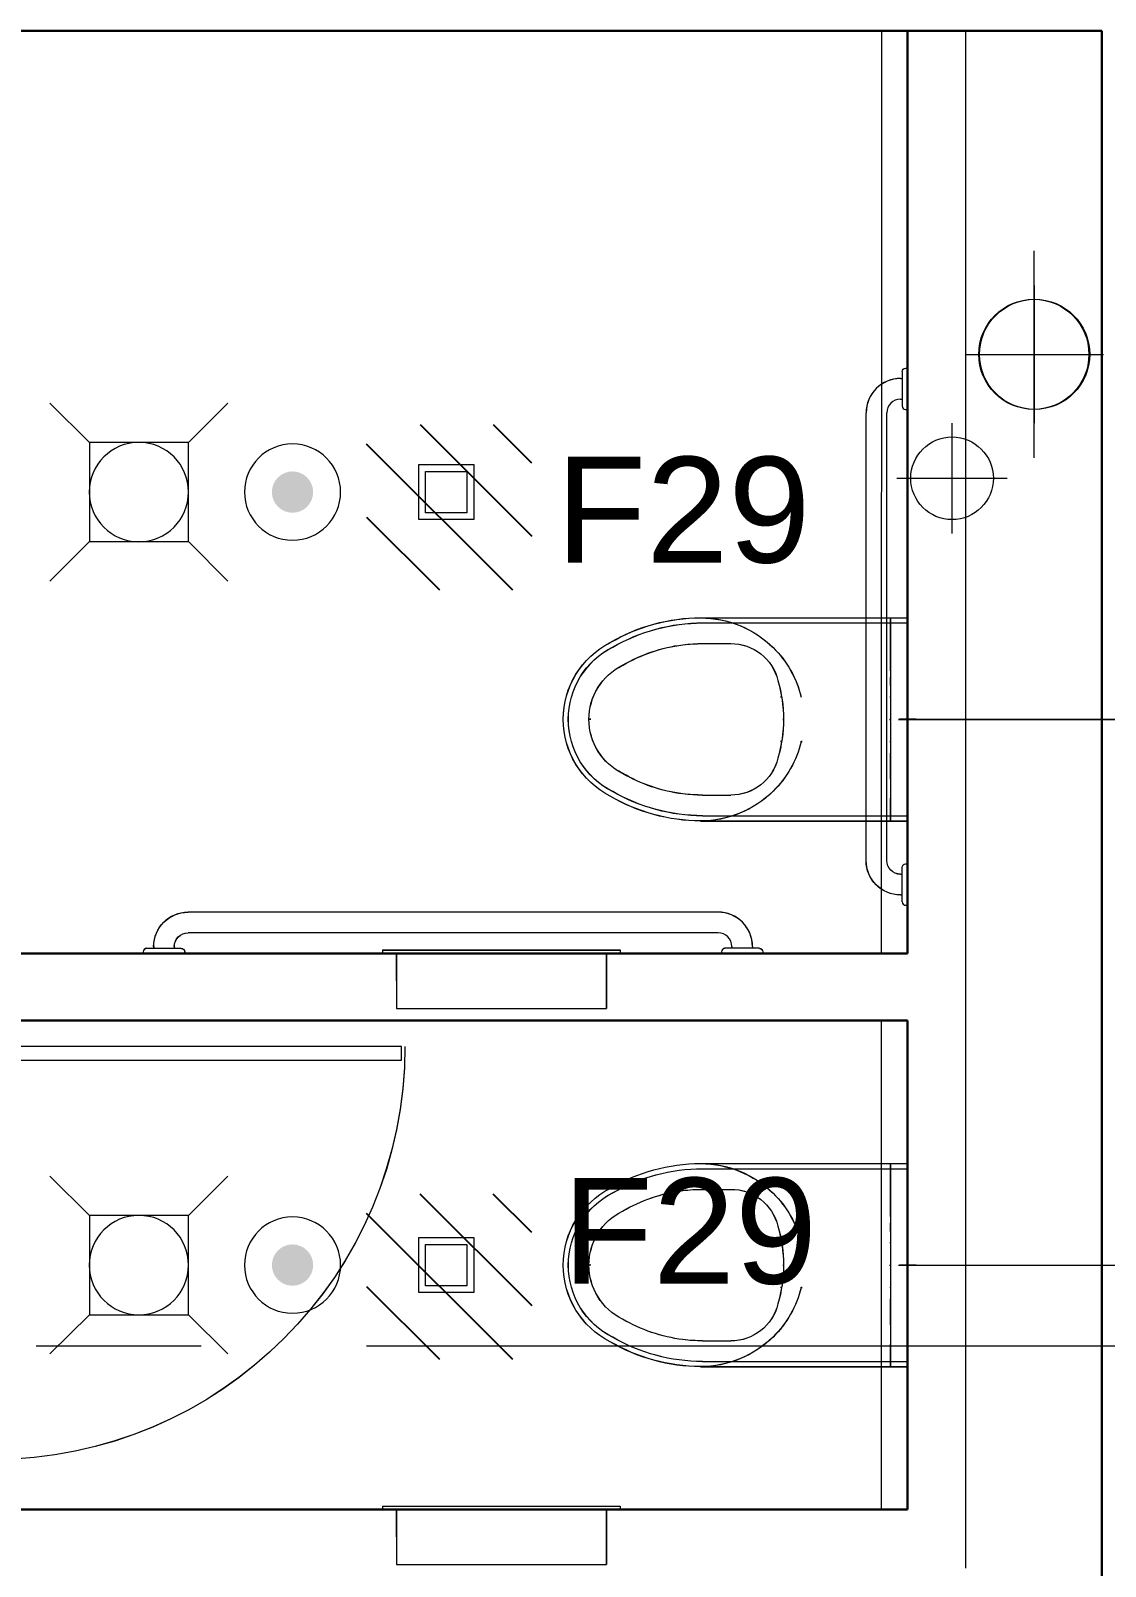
# Model space of a CAD drawing. Header units: inches. Extents: x -26575 to 27, y -11337 to 2257.
# Drawn here: x -21893 to -21814.9, y 651.2 to 762.7 of the extents above; entities that cross this region are included whole.
import ezdxf

# ---------------------------------------------------------------- set-up
doc = ezdxf.new("R2010")
doc.units = ezdxf.units.IN
doc.header["$LTSCALE"] = 48
doc.header["$MEASUREMENT"] = 0
for name, pattern in [('A106$0$CENTER', [2, 1.25, -0.25, 0.25, -0.25]), ('A106$0$DGN Style 4', [381.581252, 190.671456, -95.335728, 0.238339, -95.335728]), ('A112$0$CENTER', [2, 1.25, -0.25, 0.25, -0.25])]:
    doc.linetypes.add(name, pattern=pattern)
for name, color, linetype in [('A106$0$A-DOOR', 8, 'Continuous'), ('A106$0$A-FLOR-PFIX', 8, 'Continuous'), ('A106$0$A-FLOR-SLEEVE', 8, 'Continuous'), ('A106$0$A-FLOR-SPCL', 8, 'Continuous'), ('A106$0$A-GRID-GRDP0-15', 8, 'Continuous'), ('A106$0$A-WALL-FULL-INTR', 8, 'Continuous'), ('A106$0$Level 30', 8, 'Continuous'), ('A112$0$A-DOOR', 8, 'Continuous'), ('A112$0$A-FLOR-PFIX', 8, 'Continuous'), ('A112$0$A-FLOR-SLEEVE', 8, 'Continuous'), ('A112$0$A-FLOR-SPCL', 8, 'Continuous'), ('A112$0$A-GRID-GRDP0-15', 8, 'Continuous'), ('A112$0$A-WALL-FULL-INTR', 8, 'Continuous'), ('A112$0$Level 30', 8, 'Continuous'), ('A612$0$A-CLNG-AVDC', 8, 'Continuous'), ('A612$0$A-CLNG-LITE', 3, 'Continuous'), ('A612$0$A-CLNG-MECH-RTRN', 8, 'Continuous'), ('A612$0$A-FLOR-SLEEVE', 8, 'Continuous'), ('E-Emer-lite', 1, 'Continuous'), ('E-TEXT', 6, 'Continuous'), ('XREF', 7, 'Continuous')]:
    doc.layers.add(name, color=color, linetype=linetype)
doc.styles.add('M08', font='arial.ttf', dxfattribs={"height": 7.68})

# ---------------------------------------------------------------- blocks, each defined once
blk = doc.blocks.new('A106$0$AFWALL')
at = {"layer": 'A106$0$A-FLOR-PFIX', "linetype": 'Continuous', "lineweight": 13}
for p, q in [((0, 7), (0, 7.38)), ((1.23, 7.38), (0, 7.38)), ((0, 7.38), (0, 5.92)), ((14.88, 7), (0, 7)), ((0, 7), (0, 0)), ((1.23, 3.52), (1.23, 7.38)), ((15.02, 7.38), (1.23, 7.38)), ((1.23, 7.38), (1.23, 5.73)), ((0, 5.92), (0, 5.64)), ((0, 5.64), (0, 5.1)), ((1.23, 5.73), (1.23, 5.48)), ((0, 5.1), (0, 4.4)), ((1.23, 5.48), (1.23, 4.99)), ((1.23, 4.99), (1.23, 4.35)), ((14.88, 5.5), (12.83, 5.5)), ((0, 4.4), (0, 3.11)), ((1.23, 4.35), (1.23, 3.07)), ((1.23, 3.52), (1.23, 3.28)), ((0, 2.92), (0, 3.11)), ((0, 2.74), (0, 2.92)), ((0, 2.59), (0, 2.74)), ((0, 2.59), (0, 1.85)), ((1.23, 3.28), (1.23, 2.6)), ((1.23, 2.84), (1.23, 3.07)), ((1.23, 2.63), (1.23, 2.84)), ((1.23, 2.45), (1.23, 2.63)), ((1.23, 2.6), (1.23, 1.62)), ((1.23, 2.45), (1.23, 1.75)), ((0, 1.85), (0, 0.96)), ((1.23, 1.75), (1.23, 0.91)), ((1.23, 1.62), (1.23, 1.59)), ((1.23, 1.59), (1.23, 1.5)), ((1.23, 1.5), (1.23, 1.35)), ((1.23, 1.35), (1.23, 0.92)), ((9.14, 1.62), (9.21, 1.62)), ((-0.64, 0), (0.57, 0)), ((0, 0.96), (0, 0)), ((0, -7), (0, 0)), ((0, 0), (0, -0.96)), ((0.64, 0), (0, 0)), ((1.23, 0.92), (1.23, 0.47)), ((1.23, 0.91), (1.23, 0)), ((1.23, 0.47), (1.23, 0)), ((1.23, 0), (1.23, -0.47)), ((1.23, 0), (1.23, -0.91)), ((1.29, 0), (1.23, 0)), ((8.95, 0), (8.94, 0)), ((8.94, 0), (9, 0)), ((9.05, 0), (8.95, 0)), ((22.99, 0), (23.05, 0)), ((23.05, 0), (23.09, 0)), ((23.09, 0), (23.12, 0)), ((23.12, 0), (23.13, 0)), ((0, -0.96), (0, -1.85)), ((1.23, -0.47), (1.23, -0.92)), ((1.23, -0.91), (1.23, -1.75)), ((1.23, -0.92), (1.23, -1.35)), ((0, -1.85), (0, -2.59)), ((1.23, -1.35), (1.23, -1.5)), ((1.23, -1.5), (1.23, -1.59)), ((1.23, -1.59), (1.23, -1.62)), ((1.23, -1.62), (1.23, -2.6)), ((1.23, -1.75), (1.23, -2.45)), ((7.67, -1.62), (7.66, -1.62)), ((7.66, -1.62), (7.71, -1.62)), ((7.76, -1.62), (7.67, -1.62)), ((9.14, -1.62), (9.21, -1.62)), ((0, -2.74), (0, -2.59)), ((0, -2.92), (0, -2.74)), ((0, -3.11), (0, -2.92)), ((0, -4.4), (0, -3.11)), ((1.23, -2.63), (1.23, -2.45)), ((1.23, -2.6), (1.23, -3.28)), ((1.23, -2.84), (1.23, -2.63)), ((1.23, -3.07), (1.23, -2.84)), ((1.23, -4.35), (1.23, -3.07)), ((1.23, -3.28), (1.23, -3.52)), ((0, -4.4), (0, -5.1)), ((1.23, -3.52), (1.23, -7.38)), ((1.23, -4.35), (1.23, -4.99)), ((0, -5.1), (0, -5.64)), ((1.23, -4.99), (1.23, -5.48)), ((1.23, -5.48), (1.23, -5.73)), ((14.88, -5.5), (12.83, -5.5)), ((0, -5.64), (0, -5.92)), ((0, -7.38), (0, -5.92)), ((1.23, -7.38), (1.23, -5.73)), ((0, -7), (0, -7.38)), ((14.88, -7), (0, -7)), ((1.23, -7.38), (0, -7.38)), ((15.02, -7.38), (1.23, -7.38))]:
    blk.add_line(p, q, dxfattribs=at)
for centre, radius, start, end in [((15.04, -0.17), 7.54, 90.1427, 134.4461), ((14.88, -6), 13, 59.8405, 90), ((14.88, -6), 13, 59.8406, 90.0001), ((14.95, -5.73), 13.11, 59.5714, 89.6853), ((15.04, -0.17), 7.54, 134.4461, 166.2742), ((12.81, 2), 3.5, 89.6441, 166.4342), ((14.88, -6), 11.5, 82.8545, 90), ((14.88, -6), 11.5, 59.6174, 82.8545), ((18.75, 0), 5.88, 0, 63.119), ((18.75, 0), 6.25, 0, 63.0198), ((18.75, 0), 4.38, 0, 63.6571), ((19, 0), 10, 163.6146, 180), ((19, 0), 10, 180, 196.3854), ((18.75, 0), 4.38, 296.3429, 0), ((18.75, 0), 5.88, 296.881, 0), ((18.75, 0), 6.25, 296.9802, 0), ((15.04, 0.16), 7.54, 193.7258, 225.5539), ((12.81, -2), 3.5, 193.5658, 270.3559), ((14.88, 6), 11.5, 277.1455, 300.3826), ((15.04, 0.16), 7.54, 225.5539, 269.8573), ((14.88, 6), 13, 269.9999, 300.1594), ((14.88, 6), 13, 270, 300.1595), ((14.88, 6), 11.5, 270, 277.1455), ((14.95, 5.73), 13.11, 270.3147, 300.4286)]:
    blk.add_arc(centre, radius, start, end, dxfattribs=at)
for p in [(1.23, 1.62), (0, 0), (1.23, 0), (1.23, -1.62)]:
    blk.add_point(p, dxfattribs=at)
blk = doc.blocks.new('A106$0$AFWALL_2')
at = {"layer": 'A106$0$A-FLOR-PFIX', "linetype": 'Continuous', "lineweight": 13}
for p, q in [((0, 7), (0, 7.38)), ((1.23, 7.38), (0, 7.38)), ((0, 7.38), (0, 5.92)), ((14.88, 7), (0, 7)), ((0, 7), (0, 0)), ((1.23, 3.52), (1.23, 7.38)), ((15.02, 7.38), (1.23, 7.38)), ((1.23, 7.38), (1.23, 5.73)), ((0, 5.92), (0, 5.64)), ((0, 5.64), (0, 5.1)), ((1.23, 5.73), (1.23, 5.48)), ((0, 5.1), (0, 4.4)), ((1.23, 5.48), (1.23, 4.99)), ((1.23, 4.99), (1.23, 4.35)), ((14.88, 5.5), (12.83, 5.5)), ((0, 4.4), (0, 3.11)), ((1.23, 4.35), (1.23, 3.07)), ((1.23, 3.52), (1.23, 3.28)), ((0, 2.92), (0, 3.11)), ((0, 2.74), (0, 2.92)), ((0, 2.59), (0, 2.74)), ((0, 2.59), (0, 1.85)), ((1.23, 3.28), (1.23, 2.6)), ((1.23, 2.84), (1.23, 3.07)), ((1.23, 2.63), (1.23, 2.84)), ((1.23, 2.45), (1.23, 2.63)), ((1.23, 2.6), (1.23, 1.62)), ((1.23, 2.45), (1.23, 1.75)), ((0, 1.85), (0, 0.96)), ((1.23, 1.75), (1.23, 0.91)), ((1.23, 1.62), (1.23, 1.59)), ((1.23, 1.59), (1.23, 1.5)), ((1.23, 1.5), (1.23, 1.35)), ((1.23, 1.35), (1.23, 0.92)), ((9.14, 1.62), (9.21, 1.62)), ((-0.64, 0), (0.57, 0)), ((0, 0.96), (0, 0)), ((0, -7), (0, 0)), ((0, 0), (0, -0.96)), ((0.64, 0), (0, 0)), ((1.23, 0.92), (1.23, 0.47)), ((1.23, 0.91), (1.23, 0)), ((1.23, 0.47), (1.23, 0)), ((1.23, 0), (1.23, -0.47)), ((1.23, 0), (1.23, -0.91)), ((1.29, 0), (1.23, 0)), ((8.95, 0), (8.94, 0)), ((8.94, 0), (9, 0)), ((9.05, 0), (8.95, 0)), ((22.99, 0), (23.05, 0)), ((23.05, 0), (23.09, 0)), ((23.09, 0), (23.12, 0)), ((23.12, 0), (23.13, 0)), ((0, -0.96), (0, -1.85)), ((1.23, -0.47), (1.23, -0.92)), ((1.23, -0.91), (1.23, -1.75)), ((1.23, -0.92), (1.23, -1.35)), ((0, -1.85), (0, -2.59)), ((1.23, -1.35), (1.23, -1.5)), ((1.23, -1.5), (1.23, -1.59)), ((1.23, -1.59), (1.23, -1.62)), ((1.23, -1.62), (1.23, -2.6)), ((1.23, -1.75), (1.23, -2.45)), ((7.67, -1.62), (7.66, -1.62)), ((7.66, -1.62), (7.71, -1.62)), ((7.76, -1.62), (7.67, -1.62)), ((9.14, -1.62), (9.21, -1.62)), ((0, -2.74), (0, -2.59)), ((0, -2.92), (0, -2.74)), ((0, -3.11), (0, -2.92)), ((0, -4.4), (0, -3.11)), ((1.23, -2.63), (1.23, -2.45)), ((1.23, -2.6), (1.23, -3.28)), ((1.23, -2.84), (1.23, -2.63)), ((1.23, -3.07), (1.23, -2.84)), ((1.23, -4.35), (1.23, -3.07)), ((1.23, -3.28), (1.23, -3.52)), ((0, -4.4), (0, -5.1)), ((1.23, -3.52), (1.23, -7.38)), ((1.23, -4.35), (1.23, -4.99)), ((0, -5.1), (0, -5.64)), ((1.23, -4.99), (1.23, -5.48)), ((1.23, -5.48), (1.23, -5.73)), ((14.88, -5.5), (12.83, -5.5)), ((0, -5.64), (0, -5.92)), ((0, -7.38), (0, -5.92)), ((1.23, -7.38), (1.23, -5.73)), ((0, -7), (0, -7.38)), ((14.88, -7), (0, -7)), ((1.23, -7.38), (0, -7.38)), ((15.02, -7.38), (1.23, -7.38))]:
    blk.add_line(p, q, dxfattribs=at)
for centre, radius, start, end in [((15.04, -0.17), 7.54, 90.1427, 134.4461), ((14.88, -6), 13, 59.8405, 90), ((14.88, -6), 13, 59.8406, 90.0001), ((14.95, -5.73), 13.11, 59.5714, 89.6853), ((15.04, -0.17), 7.54, 134.4461, 166.2742), ((12.81, 2), 3.5, 89.6441, 166.4342), ((14.88, -6), 11.5, 82.8545, 90), ((14.88, -6), 11.5, 59.6174, 82.8545), ((18.75, 0), 5.88, 0, 63.119), ((18.75, 0), 6.25, 0, 63.0198), ((18.75, 0), 4.38, 0, 63.6571), ((19, 0), 10, 163.6146, 180), ((19, 0), 10, 180, 196.3854), ((18.75, 0), 4.38, 296.3429, 0), ((18.75, 0), 5.88, 296.881, 0), ((18.75, 0), 6.25, 296.9802, 0), ((15.04, 0.16), 7.54, 193.7258, 225.5539), ((12.81, -2), 3.5, 193.5658, 270.3559), ((14.88, 6), 11.5, 277.1455, 300.3826), ((15.04, 0.16), 7.54, 225.5539, 269.8573), ((14.88, 6), 13, 269.9999, 300.1594), ((14.88, 6), 13, 270, 300.1595), ((14.88, 6), 11.5, 270, 277.1455), ((14.95, 5.73), 13.11, 270.3147, 300.4286)]:
    blk.add_arc(centre, radius, start, end, dxfattribs=at)
for p in [(1.23, 1.62), (0, 0), (1.23, 0), (1.23, -1.62)]:
    blk.add_point(p, dxfattribs=at)
blk = doc.blocks.new('*U392')
at = {"layer": 'A106$0$A-FLOR-SPCL', "linetype": 'Continuous', "lineweight": 13}
for p, q in [((-8.63, 0.75), (-8.63, 0.5)), ((8.63, 0.75), (-8.63, 0.75)), ((8.63, 0.5), (-8.63, 0.5)), ((-7.63, 0.5), (-7.63, -3.5)), ((7.63, 0.5), (7.62, -3.5)), ((8.63, 0.75), (8.63, 0.5)), ((7.62, -3.5), (-7.63, -3.5))]:
    blk.add_line(p, q, dxfattribs=at)
blk = doc.blocks.new('*U395')
at = {"layer": 'A106$0$A-FLOR-SPCL', "linetype": 'Continuous', "lineweight": 13}
for p, q in [((-8.63, 0.75), (-8.63, 0.5)), ((8.63, 0.75), (-8.63, 0.75)), ((8.63, 0.5), (-8.63, 0.5)), ((-7.63, 0.5), (-7.63, -3.5)), ((7.63, 0.5), (7.62, -3.5)), ((8.63, 0.75), (8.63, 0.5)), ((7.62, -3.5), (-7.63, -3.5))]:
    blk.add_line(p, q, dxfattribs=at)
blk = doc.blocks.new('A106$0$GBPL02_1')
at = {"layer": 'A106$0$Level 30', "linetype": 'Continuous', "lineweight": 0}
for p, q in [((1.75, 3), (40.25, 3)), ((1.75, 1.5), (40.25, 1.5)), ((-1.5, 0.12), (-1.5, 0)), ((-1.25, 0.38), (1.25, 0.38)), ((-0.75, 0.5), (-0.75, 0.38)), ((0.75, 0.5), (0.75, 0.37)), ((1.5, 0.12), (1.5, 0)), ((40.5, 0.12), (40.5, 0)), ((43.25, 0.38), (40.75, 0.38)), ((41.26, 0.5), (41.25, 0.38)), ((42.75, 0.5), (42.75, 0.38)), ((43.51, 0.12), (43.51, 0))]:
    blk.add_line(p, q, dxfattribs=at)
at = {"layer": 'A106$0$Level 30', "linetype": 'Continuous', "lineweight": 0, "extrusion": (0, 0, -1)}
for centre, radius, start, end in [((-1.75, 0.5), 2.5, 360, 90), ((-1.75, 0.5), 1, 360, 90), ((-1.25, 0.12), 0.25, 90, 180), ((-43.26, 0.12), 0.25, 90, 180)]:
    blk.add_arc(centre, radius, start, end, dxfattribs=at)
at = {"layer": 'A106$0$Level 30', "linetype": 'Continuous', "lineweight": 0}
for centre, radius, start, end in [((40.25, 0.5), 2.5, 0, 90), ((40.25, 0.5), 1, 0, 90), ((-1.25, 0.12), 0.25, 90, 180), ((40.75, 0.12), 0.25, 90, 180)]:
    blk.add_arc(centre, radius, start, end, dxfattribs=at)
blk.add_point((0, 0), dxfattribs=at)
blk = doc.blocks.new('A106$0$GBPL01_1')
at = {"layer": 'A106$0$A-FLOR-SPCL', "linetype": 'Continuous', "lineweight": 0}
for p, q in [((0.13, 37.5), (0, 37.5)), ((0.38, 37.25), (0.38, 34.75)), ((0.5, 36.75), (0.38, 36.75)), ((0.5, 35.25), (0.38, 35.25)), ((0.12, 34.5), (0, 34.5)), ((1.5, 1.75), (1.5, 34.25)), ((3, 1.75), (3, 34.25)), ((0.12, 1.5), (0, 1.5)), ((0.38, -1.25), (0.38, 1.25)), ((0.5, 0.75), (0.38, 0.75)), ((0.5, -0.75), (0.38, -0.75)), ((0.12, -1.5), (0, -1.5))]:
    blk.add_line(p, q, dxfattribs=at)
for centre, radius, start, end in [((0.13, 37.25), 0.25, 0, 90), ((0.13, 1.25), 0.25, 0, 90), ((0.5, 1.75), 1, 270, 0), ((0.5, 1.75), 2.5, 270, 0)]:
    blk.add_arc(centre, radius, start, end, dxfattribs=at)
at = {"layer": 'A106$0$A-FLOR-SPCL', "linetype": 'Continuous', "lineweight": 0, "extrusion": (0, 0, -1)}
for centre, radius, start, end in [((-0.5, 34.25), 2.5, 90, 180), ((-0.13, 34.75), 0.25, 180, 270), ((-0.5, 34.25), 1, 90, 180), ((-0.13, -1.25), 0.25, 180, 270)]:
    blk.add_arc(centre, radius, start, end, dxfattribs=at)
at = {"layer": 'A106$0$A-FLOR-SPCL', "linetype": 'Continuous', "lineweight": 0}
blk.add_point((0, 0), dxfattribs=at)
blk = doc.blocks.new('A106$0$GBPL02_3')
at = {"layer": 'A106$0$A-FLOR-SPCL', "linetype": 'Continuous', "lineweight": 0}
for p, q in [((1.75, 3), (40.25, 3)), ((1.75, 1.5), (40.25, 1.5)), ((-1.5, 0.12), (-1.5, 0)), ((-1.25, 0.38), (1.25, 0.38)), ((-0.75, 0.5), (-0.75, 0.38)), ((0.75, 0.5), (0.75, 0.37)), ((1.5, 0.12), (1.5, 0)), ((40.5, 0.12), (40.5, 0)), ((43.25, 0.38), (40.75, 0.38)), ((41.26, 0.5), (41.25, 0.38)), ((42.75, 0.5), (42.75, 0.38)), ((43.51, 0.12), (43.51, 0))]:
    blk.add_line(p, q, dxfattribs=at)
at = {"layer": 'A106$0$A-FLOR-SPCL', "linetype": 'Continuous', "lineweight": 0, "extrusion": (0, 0, -1)}
for centre, radius, start, end in [((-1.75, 0.5), 2.5, 360, 90), ((-1.75, 0.5), 1, 360, 90), ((-1.25, 0.12), 0.25, 90, 180), ((-43.26, 0.12), 0.25, 90, 180)]:
    blk.add_arc(centre, radius, start, end, dxfattribs=at)
at = {"layer": 'A106$0$A-FLOR-SPCL', "linetype": 'Continuous', "lineweight": 0}
for centre, radius, start, end in [((40.25, 0.5), 2.5, 0, 90), ((40.25, 0.5), 1, 0, 90), ((-1.25, 0.12), 0.25, 90, 180), ((40.75, 0.12), 0.25, 90, 180)]:
    blk.add_arc(centre, radius, start, end, dxfattribs=at)
blk.add_point((0, 0), dxfattribs=at)
blk = doc.blocks.new('*U385')
at = {"layer": 'A106$0$A-DOOR', "linetype": 'Continuous', "lineweight": 0, "extrusion": (0, 0, -1)}
blk.add_arc((613.02, 284.99), 240, 180, 270, dxfattribs=at)
at = {"layer": 'A106$0$A-DOOR', "linetype": 'Continuous', "lineweight": 13}
blk.add_3dface([(-613.02, 276.98), (-375.04, 276.98), (-375.04, 284.99), (-613.02, 284.99)], dxfattribs=at)
at = {"layer": 'A106$0$A-FLOR-PFIX', "linetype": 'A106$0$DGN Style 4', "lineweight": 0}
for p, q in [((-81, 475), (81, 475)), ((-81, 158), (81, 158))]:
    blk.add_line(p, q, dxfattribs=at)
at = {"layer": 'A106$0$A-WALL-FULL-INTR', "linetype": 'Continuous', "lineweight": 30}
for p, q in [((32, 875), (-617.02, 875)), ((-81, 875), (-81, 339)), ((32, -319), (32, 875)), ((-81, 339), (-617.02, 339)), ((-81, 300), (-617.03, 300)), ((-81, 300), (-81, 16)), ((-81, 16), (-617.02, 16))]:
    blk.add_line(p, q, dxfattribs=at)
at = {"layer": 'A106$0$A-WALL-FULL-INTR', "linetype": 'Continuous', "lineweight": 0}
blk.add_line((-47.02, -18), (-47, 875), dxfattribs=at)
at = {"layer": 'A106$0$A-FLOR-PFIX', "linetype": 'Continuous', "lineweight": 13, "extrusion": (0, 0, -1), "xscale": 8, "yscale": 8, "zscale": 8}
for name, p in [('A106$0$AFWALL', (81, 475)), ('A106$0$AFWALL_2', (81, 158))]:
    blk.add_blockref(name, p, dxfattribs=at)
at = {"layer": 'A106$0$A-FLOR-SPCL', "linetype": 'Continuous', "lineweight": 0, "extrusion": (0, 0, -1), "xscale": 8, "yscale": 8, "zscale": 8}
for name, p in [('A106$0$GBPL01_1', (81, 379)), ('A106$0$GBPL02_3', (177, 339))]:
    blk.add_blockref(name, p, dxfattribs=at)
at = {"layer": 'A106$0$A-FLOR-SPCL', "linetype": 'Continuous', "lineweight": 13, "extrusion": (0, 0, -1), "xscale": 8, "yscale": 8, "zscale": 8}
for name, p in [('*U392', (317, 335)), ('*U395', (317, 12))]:
    blk.add_blockref(name, p, dxfattribs=at)
at = {"layer": 'A106$0$Level 30', "linetype": 'Continuous', "lineweight": 0, "extrusion": (0, 0, -1), "xscale": 8, "yscale": 8, "zscale": 8}
blk.add_blockref('A106$0$GBPL02_1', (177, 339), dxfattribs=at)
blk = doc.blocks.new('A106')
at = {"layer": 'A106$0$A-FLOR-SLEEVE', "lineweight": 0}
blk.add_line((-21820.08, 746.67), (-21820.08, 731.64), dxfattribs=at)
at = {"layer": 'A106$0$A-FLOR-SLEEVE', "lineweight": 13}
blk.add_circle((-21820.08, 739.16), 4, dxfattribs=at)
at = {"layer": 'A106$0$A-GRID-GRDP0-15', "linetype": 'A106$0$CENTER', "lineweight": 0}
blk.add_line((-23884.56, 667.16), (-20368.73, 667.16), dxfattribs=at)
at = {"layer": 'A106$0$A-WALL-FULL-INTR', "lineweight": 30, "xscale": 0.125, "yscale": 0.125, "zscale": 0.125}
blk.add_blockref('*U385', (-21819.14, 653.28), dxfattribs=at)
blk = doc.blocks.new('A112')
at = {"layer": 'A112$0$A-DOOR', "lineweight": 0, "extrusion": (0, 0, -1)}
blk.add_arc((21895.77, 688.91), 30, 180, 270, dxfattribs=at)
at = {"layer": 'A112$0$A-DOOR', "lineweight": 13}
blk.add_3dface([(-21895.77, 687.91), (-21866.02, 687.91), (-21866.02, 688.91), (-21895.77, 688.91)], dxfattribs=at)
at = {"layer": 'A112$0$A-FLOR-PFIX', "lineweight": 13}
for p, q in [((-21844.28, 720.03), (-21830.49, 720.03)), ((-21844.14, 719.66), (-21829.26, 719.66)), ((-21830.49, 716.18), (-21830.49, 720.03)), ((-21830.49, 720.03), (-21829.26, 720.03)), ((-21830.49, 720.03), (-21830.49, 718.39)), ((-21829.26, 719.66), (-21829.26, 720.03)), ((-21829.26, 720.03), (-21829.26, 718.58)), ((-21829.26, 719.66), (-21829.26, 712.66)), ((-21844.14, 718.16), (-21842.09, 718.16)), ((-21830.49, 718.39), (-21830.49, 718.14)), ((-21830.49, 718.14), (-21830.49, 717.65)), ((-21829.26, 718.58), (-21829.26, 718.3)), ((-21829.26, 718.3), (-21829.26, 717.76)), ((-21830.49, 717.65), (-21830.49, 717.01)), ((-21830.49, 717.01), (-21830.49, 715.73)), ((-21829.26, 717.76), (-21829.26, 717.06)), ((-21829.26, 717.06), (-21829.26, 715.77)), ((-21830.49, 716.18), (-21830.49, 715.94)), ((-21830.49, 715.94), (-21830.49, 715.26)), ((-21830.49, 715.5), (-21830.49, 715.73)), ((-21830.49, 715.29), (-21830.49, 715.5)), ((-21830.49, 715.11), (-21830.49, 715.29)), ((-21830.49, 715.26), (-21830.49, 714.28)), ((-21830.49, 715.11), (-21830.49, 714.41)), ((-21829.26, 715.58), (-21829.26, 715.77)), ((-21829.26, 715.4), (-21829.26, 715.58)), ((-21829.26, 715.25), (-21829.26, 715.4)), ((-21829.26, 715.25), (-21829.26, 714.51)), ((-21838.4, 714.28), (-21838.47, 714.28)), ((-21830.49, 714.41), (-21830.49, 713.57)), ((-21830.49, 714.28), (-21830.49, 714.25)), ((-21830.49, 714.25), (-21830.49, 714.16)), ((-21830.49, 714.16), (-21830.49, 714.01)), ((-21830.49, 714.01), (-21830.49, 713.58)), ((-21829.26, 714.51), (-21829.26, 713.62)), ((-21829.26, 713.62), (-21829.26, 712.66)), ((-21852.38, 712.66), (-21852.39, 712.66)), ((-21852.36, 712.66), (-21852.38, 712.66)), ((-21852.31, 712.66), (-21852.36, 712.66)), ((-21852.26, 712.66), (-21852.31, 712.66)), ((-21838.31, 712.66), (-21838.21, 712.66)), ((-21838.21, 712.66), (-21838.26, 712.66)), ((-21838.21, 712.66), (-21838.21, 712.66)), ((-21830.55, 712.66), (-21830.49, 712.66)), ((-21830.49, 713.58), (-21830.49, 713.13)), ((-21830.49, 713.57), (-21830.49, 712.66)), ((-21830.49, 713.13), (-21830.49, 712.66)), ((-21830.49, 712.66), (-21830.49, 712.19)), ((-21830.49, 712.66), (-21830.49, 711.75)), ((-21829.9, 712.66), (-21829.26, 712.66)), ((-21828.62, 712.66), (-21829.84, 712.66)), ((-21829.26, 705.66), (-21829.26, 712.66)), ((-21829.26, 712.66), (-21829.26, 711.7)), ((-21830.49, 712.19), (-21830.49, 711.74)), ((-21830.49, 711.75), (-21830.49, 710.91)), ((-21830.49, 711.74), (-21830.49, 711.3)), ((-21829.26, 711.7), (-21829.26, 710.81)), ((-21838.4, 711.04), (-21838.48, 711.04)), ((-21837.03, 711.04), (-21836.93, 711.04)), ((-21836.92, 711.04), (-21836.98, 711.04)), ((-21836.93, 711.04), (-21836.92, 711.04)), ((-21830.49, 711.3), (-21830.49, 711.16)), ((-21830.49, 711.16), (-21830.49, 711.07)), ((-21830.49, 711.07), (-21830.49, 711.04)), ((-21830.49, 711.04), (-21830.49, 710.06)), ((-21830.49, 710.91), (-21830.49, 710.21)), ((-21829.26, 710.81), (-21829.26, 710.07)), ((-21830.49, 710.03), (-21830.49, 710.21)), ((-21830.49, 710.06), (-21830.49, 709.38)), ((-21830.49, 709.82), (-21830.49, 710.03)), ((-21830.49, 709.59), (-21830.49, 709.82)), ((-21830.49, 708.31), (-21830.49, 709.59)), ((-21830.49, 709.38), (-21830.49, 709.14)), ((-21829.26, 709.92), (-21829.26, 710.07)), ((-21829.26, 709.74), (-21829.26, 709.92)), ((-21829.26, 709.55), (-21829.26, 709.74)), ((-21829.26, 708.26), (-21829.26, 709.55)), ((-21830.49, 709.14), (-21830.49, 705.28)), ((-21830.49, 708.31), (-21830.49, 707.67)), ((-21829.26, 708.26), (-21829.26, 707.56)), ((-21844.14, 707.16), (-21842.09, 707.16)), ((-21830.49, 707.67), (-21830.49, 707.18)), ((-21830.49, 707.18), (-21830.49, 706.93)), ((-21830.49, 705.28), (-21830.49, 706.93)), ((-21829.26, 707.56), (-21829.26, 707.02)), ((-21829.26, 707.02), (-21829.26, 706.74)), ((-21829.26, 705.28), (-21829.26, 706.74)), ((-21844.28, 705.28), (-21830.49, 705.28)), ((-21844.14, 705.66), (-21829.26, 705.66)), ((-21830.49, 705.28), (-21829.26, 705.28)), ((-21829.26, 705.66), (-21829.26, 705.28)), ((-21844.28, 680.41), (-21830.49, 680.41)), ((-21830.49, 676.56), (-21830.49, 680.41)), ((-21830.49, 680.41), (-21829.26, 680.41)), ((-21830.49, 680.41), (-21830.49, 678.77)), ((-21829.26, 680.03), (-21829.26, 680.41)), ((-21829.26, 680.41), (-21829.26, 678.95)), ((-21844.14, 680.03), (-21829.26, 680.03)), ((-21829.26, 680.03), (-21829.26, 673.03)), ((-21844.14, 678.53), (-21842.09, 678.53)), ((-21830.49, 678.77), (-21830.49, 678.51)), ((-21830.49, 678.51), (-21830.49, 678.03)), ((-21830.49, 678.03), (-21830.49, 677.39)), ((-21829.26, 678.95), (-21829.26, 678.67)), ((-21829.26, 678.67), (-21829.26, 678.14)), ((-21829.26, 678.14), (-21829.26, 677.43)), ((-21830.49, 677.39), (-21830.49, 676.1)), ((-21829.26, 677.43), (-21829.26, 676.14)), ((-21830.49, 676.56), (-21830.49, 676.31)), ((-21830.49, 676.31), (-21830.49, 675.63)), ((-21830.49, 675.87), (-21830.49, 676.1)), ((-21830.49, 675.67), (-21830.49, 675.87)), ((-21829.26, 675.95), (-21829.26, 676.14)), ((-21829.26, 675.78), (-21829.26, 675.95)), ((-21829.26, 675.63), (-21829.26, 675.78)), ((-21838.4, 674.66), (-21838.47, 674.66)), ((-21830.49, 675.49), (-21830.49, 675.67)), ((-21830.49, 675.63), (-21830.49, 674.66)), ((-21830.49, 675.49), (-21830.49, 674.78)), ((-21830.49, 674.78), (-21830.49, 673.94)), ((-21830.49, 674.66), (-21830.49, 674.63)), ((-21830.49, 674.63), (-21830.49, 674.53)), ((-21829.26, 675.63), (-21829.26, 674.88)), ((-21829.26, 674.88), (-21829.26, 674)), ((-21830.49, 674.53), (-21830.49, 674.39)), ((-21830.49, 674.39), (-21830.49, 673.96)), ((-21830.49, 673.96), (-21830.49, 673.5)), ((-21830.49, 673.94), (-21830.49, 673.03)), ((-21830.49, 673.5), (-21830.49, 673.03)), ((-21829.26, 674), (-21829.26, 673.03)), ((-21852.38, 673.04), (-21852.39, 673.03)), ((-21852.36, 673.04), (-21852.38, 673.04)), ((-21852.31, 673.03), (-21852.36, 673.04)), ((-21852.26, 673.03), (-21852.31, 673.03)), ((-21838.31, 673.03), (-21838.21, 673.03)), ((-21838.21, 673.03), (-21838.26, 673.03)), ((-21838.21, 673.03), (-21838.21, 673.03)), ((-21830.55, 673.03), (-21830.49, 673.03)), ((-21830.49, 673.03), (-21830.49, 672.57)), ((-21830.49, 673.03), (-21830.49, 672.13)), ((-21830.49, 672.57), (-21830.49, 672.11)), ((-21829.9, 673.03), (-21829.26, 673.03)), ((-21828.62, 673.03), (-21829.84, 673.03)), ((-21829.26, 666.03), (-21829.26, 673.03)), ((-21829.26, 673.03), (-21829.26, 672.07)), ((-21838.4, 671.41), (-21838.48, 671.41)), ((-21837.03, 671.41), (-21836.93, 671.41)), ((-21836.92, 671.41), (-21836.98, 671.41)), ((-21836.93, 671.41), (-21836.92, 671.41)), ((-21830.49, 672.13), (-21830.49, 671.29)), ((-21830.49, 672.11), (-21830.49, 671.68)), ((-21830.49, 671.68), (-21830.49, 671.54)), ((-21830.49, 671.54), (-21830.49, 671.44)), ((-21830.49, 671.44), (-21830.49, 671.41)), ((-21830.49, 671.41), (-21830.49, 670.44)), ((-21830.49, 671.29), (-21830.49, 670.58)), ((-21829.26, 672.07), (-21829.26, 671.19)), ((-21830.49, 670.4), (-21830.49, 670.58)), ((-21830.49, 670.44), (-21830.49, 669.76)), ((-21830.49, 670.2), (-21830.49, 670.4)), ((-21830.49, 669.97), (-21830.49, 670.2)), ((-21829.26, 671.19), (-21829.26, 670.44)), ((-21829.26, 670.29), (-21829.26, 670.44)), ((-21829.26, 670.12), (-21829.26, 670.29)), ((-21829.26, 669.93), (-21829.26, 670.12)), ((-21830.49, 668.68), (-21830.49, 669.97)), ((-21830.49, 669.76), (-21830.49, 669.51)), ((-21830.49, 669.51), (-21830.49, 665.66)), ((-21829.26, 668.64), (-21829.26, 669.93)), ((-21830.49, 668.68), (-21830.49, 668.04)), ((-21830.49, 668.04), (-21830.49, 667.56)), ((-21829.26, 668.64), (-21829.26, 667.93)), ((-21829.26, 667.93), (-21829.26, 667.4)), ((-21844.14, 667.53), (-21842.09, 667.53)), ((-21830.49, 667.56), (-21830.49, 667.3)), ((-21830.49, 665.66), (-21830.49, 667.3)), ((-21829.26, 667.4), (-21829.26, 667.12)), ((-21829.26, 665.66), (-21829.26, 667.12)), ((-21844.28, 665.66), (-21830.49, 665.66)), ((-21844.14, 666.03), (-21829.26, 666.03)), ((-21830.49, 665.66), (-21829.26, 665.66)), ((-21829.26, 666.03), (-21829.26, 665.66))]:
    blk.add_line(p, q, dxfattribs=at)
at = {"layer": 'A112$0$A-FLOR-PFIX', "lineweight": 0}
for p, q in [((-21829.26, 712.66), (-21809.01, 712.66)), ((-21829.26, 673.03), (-21809.01, 673.03))]:
    blk.add_line(p, q, dxfattribs=at)
at = {"layer": 'A112$0$A-FLOR-PFIX', "lineweight": 13, "extrusion": (0, 0, -1)}
for centre, radius, start, end in [((21844.21, 706.93), 13.11, 59.5714, 89.6853), ((21844.14, 706.66), 13, 59.8405, 90), ((21844.14, 706.66), 13, 59.8406, 90.0001), ((21844.3, 712.49), 7.54, 90.1427, 134.4461), ((21848.02, 712.66), 6.25, 0, 63.0198), ((21844.14, 706.66), 11.5, 59.6174, 82.8545), ((21844.14, 706.66), 11.5, 82.8545, 90), ((21842.07, 714.66), 3.5, 89.6441, 166.4342), ((21848.02, 712.66), 5.88, 0, 63.119), ((21844.3, 712.49), 7.54, 134.4461, 166.2742), ((21848.02, 712.66), 4.38, 0, 63.6571), ((21848.27, 712.66), 10, 163.6146, 180), ((21848.02, 712.66), 6.25, 296.9802, 0), ((21848.02, 712.66), 5.88, 296.881, 0), ((21848.02, 712.66), 4.38, 296.3429, 0), ((21848.27, 712.66), 10, 180, 196.3854), ((21844.3, 712.82), 7.54, 193.7258, 225.5539), ((21842.07, 710.66), 3.5, 193.5658, 270.3559), ((21844.14, 718.66), 11.5, 277.1455, 300.3826), ((21844.21, 718.39), 13.11, 270.3147, 300.4286), ((21844.14, 718.66), 13, 269.9999, 300.1594), ((21844.14, 718.66), 13, 270, 300.1595), ((21844.14, 718.66), 11.5, 270, 277.1455), ((21844.3, 712.82), 7.54, 225.5539, 269.8573), ((21844.21, 667.3), 13.11, 59.5714, 89.6853), ((21844.3, 672.87), 7.54, 90.1427, 134.4461), ((21844.14, 667.03), 13, 59.8405, 90), ((21844.14, 667.03), 13, 59.8406, 90.0001), ((21848.02, 673.03), 6.25, 0, 63.0198), ((21848.02, 673.03), 5.88, 0, 63.119), ((21844.14, 667.03), 11.5, 59.6174, 82.8545), ((21844.14, 667.03), 11.5, 82.8545, 90), ((21842.07, 675.03), 3.5, 89.6441, 166.4342), ((21844.3, 672.87), 7.54, 134.4461, 166.2742), ((21848.02, 673.03), 4.38, 0, 63.6571), ((21848.27, 673.03), 10, 163.6146, 180), ((21848.02, 673.03), 6.25, 296.9802, 0), ((21848.02, 673.03), 5.88, 296.881, 0), ((21848.02, 673.03), 4.38, 296.3429, 0), ((21848.27, 673.03), 10, 180, 196.3854), ((21844.3, 673.2), 7.54, 193.7258, 225.5539), ((21842.07, 671.03), 3.5, 193.5658, 270.3559), ((21844.14, 679.03), 11.5, 277.1455, 300.3826), ((21844.21, 678.77), 13.11, 270.3147, 300.4286), ((21844.14, 679.03), 13, 269.9999, 300.1594), ((21844.14, 679.03), 13, 270, 300.1595), ((21844.14, 679.03), 11.5, 270, 277.1455), ((21844.3, 673.2), 7.54, 225.5539, 269.8573)]:
    blk.add_arc(centre, radius, start, end, dxfattribs=at)
at = {"layer": 'A112$0$A-FLOR-PFIX', "lineweight": 13}
for p in [(-21830.49, 714.28), (-21830.49, 712.66), (-21829.26, 712.66), (-21830.49, 711.04), (-21830.49, 674.66), (-21830.49, 673.03), (-21829.26, 673.03), (-21830.49, 671.41)]:
    blk.add_point(p, dxfattribs=at)
at = {"layer": 'A112$0$A-FLOR-SLEEVE', "lineweight": 0}
for p, q in [((-21820.02, 734.16), (-21820.02, 744.16)), ((-21825.02, 739.16), (-21815.02, 739.16)), ((-21826.02, 726.16), (-21826.02, 734.16)), ((-21830.02, 730.16), (-21822.02, 730.16))]:
    blk.add_line(p, q, dxfattribs=at)
at = {"layer": 'A112$0$A-FLOR-SLEEVE', "lineweight": 13}
for centre, radius in [((-21820.02, 739.16), 4), ((-21826.02, 730.16), 3)]:
    blk.add_circle(centre, radius, dxfattribs=at)
at = {"layer": 'A112$0$A-FLOR-SPCL', "lineweight": 0}
for p, q in [((-21829.39, 738.16), (-21829.26, 738.16)), ((-21829.76, 737.41), (-21829.64, 737.41)), ((-21829.64, 737.91), (-21829.64, 735.41)), ((-21829.76, 735.91), (-21829.64, 735.91)), ((-21832.26, 702.41), (-21832.26, 734.91)), ((-21830.76, 702.41), (-21830.76, 734.91)), ((-21829.39, 735.16), (-21829.26, 735.16)), ((-21829.76, 701.41), (-21829.64, 701.41)), ((-21829.64, 699.41), (-21829.64, 701.91)), ((-21829.39, 702.16), (-21829.26, 702.16)), ((-21829.76, 699.91), (-21829.64, 699.91)), ((-21829.39, 699.16), (-21829.26, 699.16)), ((-21843.01, 698.66), (-21881.52, 698.66)), ((-21843.01, 697.16), (-21881.52, 697.16)), ((-21884.77, 695.78), (-21884.77, 695.66)), ((-21884.52, 696.03), (-21882.02, 696.03)), ((-21884.02, 696.16), (-21884.02, 696.03)), ((-21882.52, 696.16), (-21882.52, 696.04)), ((-21881.77, 695.78), (-21881.77, 695.66)), ((-21842.76, 695.78), (-21842.76, 695.66)), ((-21840.01, 696.03), (-21842.51, 696.03)), ((-21842.01, 696.16), (-21842.01, 696.03)), ((-21840.51, 696.16), (-21840.51, 696.03)), ((-21839.76, 695.78), (-21839.76, 695.66))]:
    blk.add_line(p, q, dxfattribs=at)
at = {"layer": 'A112$0$A-FLOR-SPCL', "lineweight": 13}
for p, q in [((-21867.39, 695.91), (-21867.39, 695.66)), ((-21867.39, 695.91), (-21850.14, 695.91)), ((-21850.14, 695.91), (-21850.14, 695.66)), ((-21867.39, 695.66), (-21850.14, 695.66)), ((-21866.39, 695.66), (-21866.39, 691.66)), ((-21851.14, 695.66), (-21851.14, 691.66)), ((-21866.39, 691.66), (-21851.14, 691.66)), ((-21867.39, 655.53), (-21867.39, 655.29)), ((-21867.39, 655.53), (-21850.14, 655.53)), ((-21867.39, 655.29), (-21850.14, 655.29)), ((-21866.39, 655.28), (-21866.39, 651.28)), ((-21851.14, 655.29), (-21851.14, 651.28)), ((-21850.14, 655.53), (-21850.14, 655.29)), ((-21866.39, 651.28), (-21851.14, 651.28))]:
    blk.add_line(p, q, dxfattribs=at)
at = {"layer": 'A112$0$A-FLOR-SPCL', "lineweight": 0, "extrusion": (0, 0, -1)}
for centre, radius, start, end in [((21829.39, 737.91), 0.25, 0, 90), ((21829.76, 702.41), 2.5, 270, 0), ((21829.76, 702.41), 1, 270, 0), ((21829.39, 701.91), 0.25, 0, 90), ((21881.52, 696.16), 2.5, 0, 90), ((21881.52, 696.16), 1, 0, 90), ((21882.02, 695.78), 0.25, 90, 180), ((21840.02, 695.78), 0.25, 90, 180)]:
    blk.add_arc(centre, radius, start, end, dxfattribs=at)
at = {"layer": 'A112$0$A-FLOR-SPCL', "lineweight": 0}
for centre, radius, start, end in [((-21829.76, 734.91), 2.5, 90, 180), ((-21829.76, 734.91), 1, 90, 180), ((-21829.39, 735.41), 0.25, 180, 270), ((-21829.39, 699.41), 0.25, 180, 270), ((-21843.02, 696.16), 2.5, 0, 90), ((-21843.02, 696.16), 1, 0, 90), ((-21884.52, 695.78), 0.25, 90, 180), ((-21842.52, 695.78), 0.25, 90, 180)]:
    blk.add_arc(centre, radius, start, end, dxfattribs=at)
for p in [(-21829.26, 700.66), (-21841.26, 695.66)]:
    blk.add_point(p, dxfattribs=at)
at = {"layer": 'A112$0$A-GRID-GRDP0-15', "linetype": 'A112$0$CENTER', "lineweight": 0}
blk.add_line((-23884.56, 667.16), (-20368.73, 667.16), dxfattribs=at)
at = {"layer": 'A112$0$A-WALL-FULL-INTR', "lineweight": 30}
for p, q in [((-21815.14, 762.66), (-21896.27, 762.66)), ((-21829.26, 762.66), (-21829.26, 695.66)), ((-21815.14, 613.41), (-21815.14, 762.66)), ((-21829.26, 695.66), (-21896.27, 695.66)), ((-21829.26, 690.78), (-21896.27, 690.78)), ((-21829.26, 690.78), (-21829.26, 655.28)), ((-21829.26, 655.28), (-21896.27, 655.28))]:
    blk.add_line(p, q, dxfattribs=at)
at = {"layer": 'A112$0$A-WALL-FULL-INTR', "lineweight": 0}
blk.add_line((-21825.02, 651.03), (-21825.01, 762.66), dxfattribs=at)
at = {"layer": 'A112$0$Level 30', "lineweight": 0}
for p, q in [((-21843.01, 698.66), (-21881.52, 698.66)), ((-21843.01, 697.16), (-21881.52, 697.16)), ((-21884.77, 695.78), (-21884.77, 695.66)), ((-21884.52, 696.03), (-21882.02, 696.03)), ((-21884.02, 696.16), (-21884.02, 696.03)), ((-21882.52, 696.16), (-21882.52, 696.04)), ((-21881.77, 695.78), (-21881.77, 695.66)), ((-21842.76, 695.78), (-21842.76, 695.66)), ((-21840.01, 696.03), (-21842.51, 696.03)), ((-21842.01, 696.16), (-21842.01, 696.03)), ((-21840.51, 696.16), (-21840.51, 696.03)), ((-21839.76, 695.78), (-21839.76, 695.66))]:
    blk.add_line(p, q, dxfattribs=at)
at = {"layer": 'A112$0$Level 30', "lineweight": 0, "extrusion": (0, 0, -1)}
for centre, radius, start, end in [((21881.52, 696.16), 2.5, 0, 90), ((21881.52, 696.16), 1, 0, 90), ((21882.02, 695.78), 0.25, 90, 180), ((21840.02, 695.78), 0.25, 90, 180)]:
    blk.add_arc(centre, radius, start, end, dxfattribs=at)
at = {"layer": 'A112$0$Level 30', "lineweight": 0}
for centre, radius, start, end in [((-21843.02, 696.16), 2.5, 0, 90), ((-21843.02, 696.16), 1, 0, 90), ((-21884.52, 695.78), 0.25, 90, 180), ((-21842.52, 695.78), 0.25, 90, 180)]:
    blk.add_arc(centre, radius, start, end, dxfattribs=at)
blk.add_point((-21841.26, 695.66), dxfattribs=at)
blk = doc.blocks.new('*E910')
at = {"layer": 'A612$0$A-CLNG-LITE', "linetype": 'Continuous', "lineweight": 0}
h = blk.add_hatch(color=256, dxfattribs=at)
edge = h.paths.add_edge_path()
edge.add_arc((-0.01, 0), 12, 0, 360)
blk = doc.blocks.new('*E912')
at = {"layer": 'A612$0$A-CLNG-LITE', "linetype": 'Continuous', "lineweight": 0}
h = blk.add_hatch(color=256, dxfattribs=at)
edge = h.paths.add_edge_path()
edge.add_arc((-0.01, 0), 12, 0, 360)
blk = doc.blocks.new('A612')
at = {"layer": 'A612$0$A-CLNG-AVDC', "lineweight": 0}
for p, q in [((-21888.69, 732.76, 0), (-21891.55, 735.62, 0)), ((-21881.49, 732.76, 0), (-21878.64, 735.62, 0)), ((-21888.69, 725.56, 0), (-21891.55, 722.7, 0)), ((-21881.49, 725.56, 0), (-21878.64, 722.7, 0)), ((-21888.69, 676.63, 0), (-21891.55, 679.49, 0)), ((-21881.49, 676.63, 0), (-21878.64, 679.49, 0)), ((-21888.69, 669.43, 0), (-21891.55, 666.58, 0)), ((-21881.49, 669.43, 0), (-21878.64, 666.58, 0))]:
    blk.add_line(p, q, dxfattribs=at)
for centre in [(-21885.09, 729.16, 0), (-21885.09, 673.03, 0)]:
    blk.add_ellipse(centre, major_axis=(2.55, 2.55), ratio=1, start_param=5.497787, end_param=11.780972, dxfattribs=at)
for points in [[(-21888.69, 725.56, 0), (-21881.49, 725.56, 0), (-21881.49, 732.76, 0), (-21888.69, 732.76, 0)], [(-21888.69, 669.43, 0), (-21881.49, 669.43, 0), (-21881.49, 676.63, 0), (-21888.69, 676.63, 0)]]:
    blk.add_3dface(points, dxfattribs=at)
at = {"layer": 'A612$0$A-CLNG-LITE', "lineweight": 0}
for p, q in [((-21888.69, 732.76, 0), (-21891.55, 735.62, 0)), ((-21881.49, 732.76, 0), (-21878.64, 735.62, 0)), ((-21888.69, 725.56, 0), (-21891.55, 722.7, 0)), ((-21881.49, 725.56, 0), (-21878.64, 722.7, 0)), ((-21888.69, 676.63, 0), (-21891.55, 679.49, 0)), ((-21881.49, 676.63, 0), (-21878.64, 679.49, 0)), ((-21888.69, 669.43, 0), (-21891.55, 666.58, 0)), ((-21881.49, 669.43, 0), (-21878.64, 666.58, 0))]:
    blk.add_line(p, q, dxfattribs=at)
for centre, major_axis, start_param, end_param in [((-21885.09, 729.16, 0), (-2.55, 2.55), 3.926991, 10.210176), ((-21873.93, 729.16, 0), (2.47, 2.47), 5.497787, 11.780972), ((-21885.09, 673.03, 0), (-2.55, 2.55), 3.926991, 10.210176), ((-21873.93, 673.03, 0), (2.47, 2.47), 5.497787, 11.780972)]:
    blk.add_ellipse(centre, major_axis=major_axis, ratio=1, start_param=start_param, end_param=end_param, dxfattribs=at)
for points in [[(-21888.69, 725.56, 0), (-21881.49, 725.56, 0), (-21881.49, 732.76, 0), (-21888.69, 732.76, 0)], [(-21864.76, 731.16, 0), (-21860.76, 731.16, 0), (-21860.76, 727.16, 0), (-21864.76, 727.16, 0)], [(-21864.26, 730.66, 0), (-21861.26, 730.66, 0), (-21861.26, 727.66, 0), (-21864.26, 727.66, 0)], [(-21888.69, 669.43, 0), (-21881.49, 669.43, 0), (-21881.49, 676.63, 0), (-21888.69, 676.63, 0)], [(-21864.76, 675.03, 0), (-21860.76, 675.03, 0), (-21860.76, 671.03, 0), (-21864.76, 671.03, 0)], [(-21864.26, 674.53, 0), (-21861.26, 674.53, 0), (-21861.26, 671.53, 0), (-21864.26, 671.53, 0)]]:
    blk.add_3dface(points, dxfattribs=at)
at = {"layer": 'A612$0$A-CLNG-MECH-RTRN', "lineweight": 13}
for p, q in [((-21831.14, 695.66, 0), (-21831.13, 762.66, 0)), ((-21829.26, 695.66, 0), (-21829.26, 762.66, 0)), ((-21831.14, 655.28, 0), (-21831.14, 690.78, 0)), ((-21829.26, 655.28, 0), (-21829.26, 690.78, 0))]:
    blk.add_line(p, q, dxfattribs=at)
at = {"layer": 'A612$0$A-FLOR-SLEEVE', "lineweight": 0}
for p, q in [((-21820.02, 734.16), (-21820.02, 744.16)), ((-21825.02, 739.16), (-21815.02, 739.16)), ((-21826.02, 726.16), (-21826.02, 734.16)), ((-21830.02, 730.16), (-21822.02, 730.16))]:
    blk.add_line(p, q, dxfattribs=at)
at = {"layer": 'A612$0$A-FLOR-SLEEVE', "lineweight": 13}
for centre, radius in [((-21820.02, 739.16), 4), ((-21826.02, 730.16), 3)]:
    blk.add_circle(centre, radius, dxfattribs=at)
at = {"layer": 'A612$0$A-CLNG-LITE', "lineweight": 0, "xscale": 0.125, "yscale": 0.125, "zscale": 1.25e-11}
for name, p in [('*E910', (-21873.93, 729.16, 0)), ('*E912', (-21873.93, 673.03, 0))]:
    blk.add_blockref(name, p, dxfattribs=at)

msp = doc.modelspace()

# ---------------------------------------------------------------- hatches: boundary and pattern name
at = {"layer": 'E-Emer-lite'}
h = msp.add_hatch(dxfattribs=at)
h.set_pattern_fill('ANSI31', color=256, scale=30, angle=90.0676)
h.set_pattern_definition([(135.067582, (-24284.3024, 25983.6014), (-2.64852087, -2.6547763), [])])
h.paths.add_polyline_path([(-21868.53, 722.06), (-21868.59, 734.06), (-21856.59, 734.07), (-21856.53, 722.07)])
h = msp.add_hatch(dxfattribs=at)
h.set_pattern_fill('ANSI31', color=256, scale=30, angle=90.0676)
h.set_pattern_definition([(135.067582, (-24284.3024, 25927.7266), (-2.64852087, -2.6547763), [])])
h.paths.add_polyline_path([(-21868.53, 666.19), (-21868.59, 678.19), (-21856.59, 678.2), (-21856.53, 666.2)])

# ---------------------------------------------------------------- block references
at = {"layer": 'XREF'}
for name in ['A106', 'A112', 'A612']:
    msp.add_blockref(name, (0, 0), dxfattribs=at)

# ---------------------------------------------------------------- texts
at = {"layer": 'E-TEXT', "style": 'M08'}
for p in [(-21854.79, 724.04), (-21854.31, 671.68)]:
    msp.add_text('F29', height=7.68, dxfattribs=at).set_placement(p)

doc.saveas('drawing.dxf')
